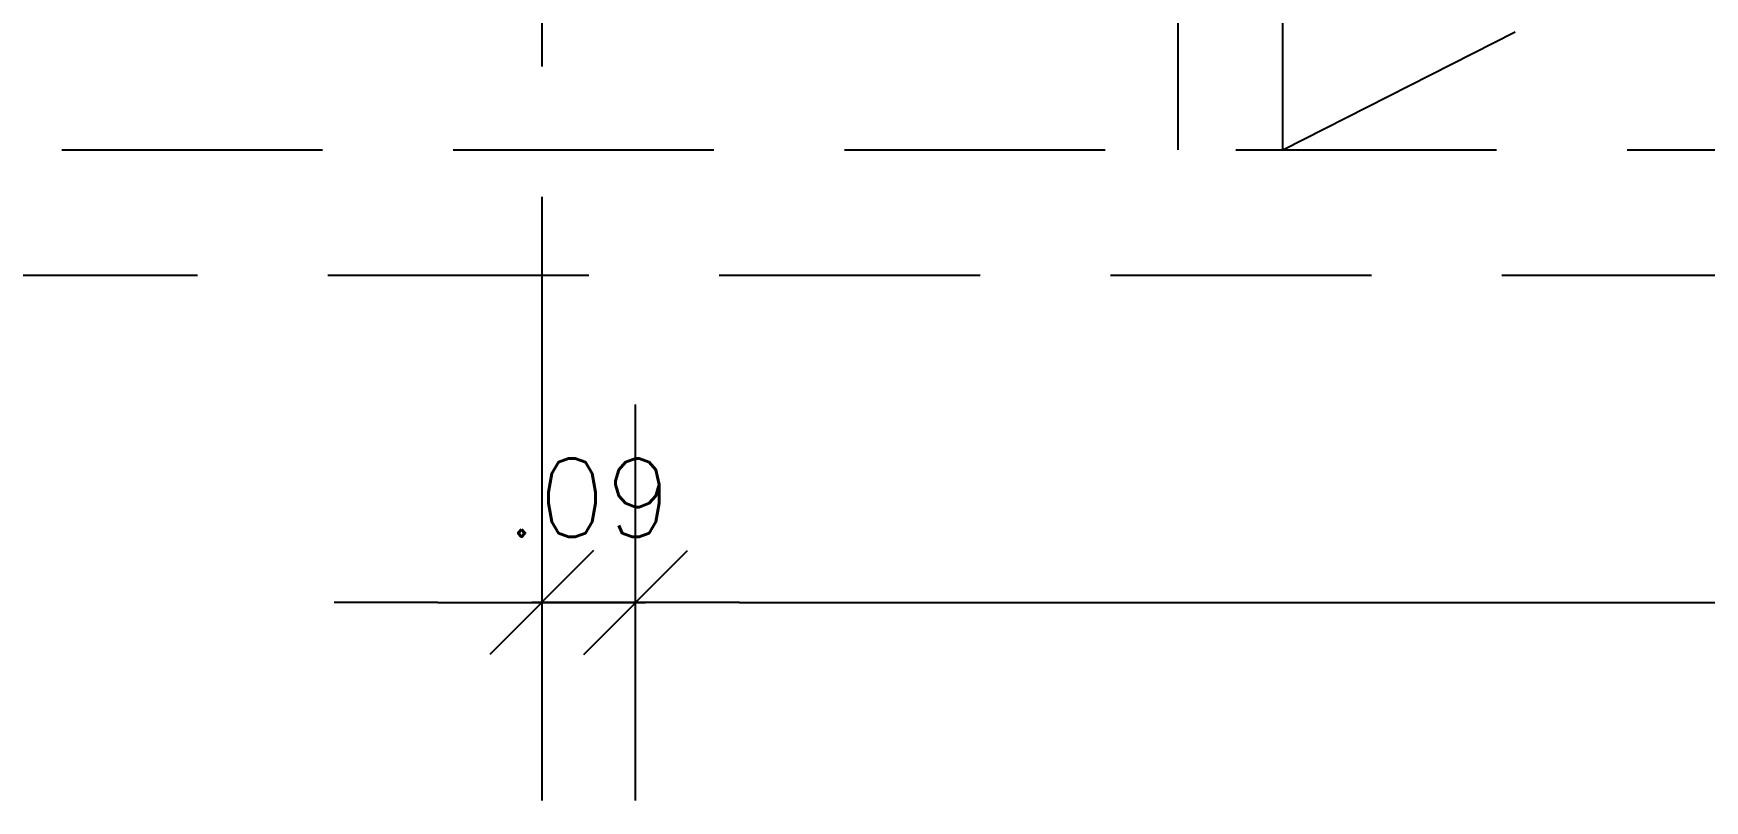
# Model space of a CAD drawing. Header units: millimetres. Extents: x 1658.6 to 1706.6, y -26.2 to 3.6.
# Drawn here: x 1663.737 to 1665.339, y -15.642 to -14.907 of the extents above; entities that cross this region are included whole.
import ezdxf

# ---------------------------------------------------------------- set-up
doc = ezdxf.new("R2010")
doc.units = ezdxf.units.MM
doc.linetypes.add('DASHED2', pattern=[0.375, 0.25, -0.125])
doc.linetypes.add('HIDDEN', pattern=[0.375, 0.25, -0.125])
doc.layers.add('COTA', color=11, linetype='Continuous')
doc.layers.add('PROJECAO', color=1, linetype='DASHED2')
doc.styles.add('ROMANS', font='romans.shx')
doc.dimstyles.new('Copy of TICK50', dxfattribs={"dimtxt": 0.075, "dimasz": 0.0995, "dimexe": 0.18, "dimexo": 0.0625, "dimgap": 0.063, "dimtad": 1, "dimrnd": 0.005, "dimzin": 4, "dimdsep": 46, "dimtxsty": 'ROMANS', "dimblk1": 'TICK', "dimblk2": 'TICK', "dimsah": 1, "dimcen": 0.09, "dimse1": 1, "dimse2": 1, "dimclrd": 256, "dimclrt": 2, "dimaunit": 1, "dimadec": 4, "dimazin": 0, "dimtfac": 1, "dimtix": 1, "dimtmove": 2, "dimatfit": 3, "dimldrblk": 'TICK', "dimfxl": 0.18, "dimtfillclr": 256, "dimtolj": 1, "dimtzin": 0, "dimlwd": -1, "dimarcsym": 0})

# ---------------------------------------------------------------- blocks, each defined once
blk = doc.blocks.new('TICK')
at = {"layer": 'COTA'}
for p, q in [((0, 1.907592907288972), (0, -1.907600000000002)), ((-1, 0), (1, 0))]:
    blk.add_line(p, q, dxfattribs=at)
at = {"layer": 'COTA', "color": 2}
blk.add_line((0.5, 0.5), (-0.5, -0.5), dxfattribs=at)
blk = doc.blocks.new('*D86')
at = {"layer": 'COTA'}
blk.add_line((1664.413947151719, -15.45237665051484), (1670.234947151719, -15.45237665051484), dxfattribs=at)
at = {"layer": 'Defpoints', "color": 0}
for p in [(1670.334447151719, -11.92545829628904), (1664.314447151719, -14.27045829628827), (1670.334447151719, -15.45237665051484)]:
    blk.add_point(p, dxfattribs=at)
at = {"layer": 'COTA', "xscale": 0.0995, "yscale": 0.0995, "zscale": 0.0995, "rotation": 180}
blk.add_blockref('TICK', (1664.314447151719, -15.45237665051484), dxfattribs=at)
at = {"layer": 'COTA', "xscale": 0.0995, "yscale": 0.0995, "zscale": 0.0995}
blk.add_blockref('TICK', (1670.334447151719, -15.45237665051484), dxfattribs=at)
at = {"layer": 'COTA', "color": 2, "insert": (1667.324447151719, -15.35187665051484), "char_height": 0.075, "attachment_point": 5, "style": 'ROMANS'}
blk.add_mtext('\\A1;6.02', dxfattribs=at)
blk = doc.blocks.new('*D85')
at = {"layer": 'COTA'}
for p, q in [((1664.124947151719, -15.45237665051484), (1664.025447151719, -15.45237665051484)), ((1664.224447151719, -15.45237665051484), (1664.314447151719, -15.45237665051484)), ((1664.413947151719, -15.45237665051484), (1664.513447151719, -15.45237665051484))]:
    blk.add_line(p, q, dxfattribs=at)
at = {"layer": 'Defpoints', "color": 0}
for p in [(1664.314447151719, -14.27045829628827), (1664.224447151719, -14.36045829628888), (1664.314447151719, -15.45237665051484)]:
    blk.add_point(p, dxfattribs=at)
at = {"layer": 'COTA', "xscale": 0.0995, "yscale": 0.0995, "zscale": 0.0995}
blk.add_blockref('TICK', (1664.224447151719, -15.45237665051484), dxfattribs=at)
at = {"layer": 'COTA', "xscale": 0.0995, "yscale": 0.0995, "zscale": 0.0995, "rotation": 180}
blk.add_blockref('TICK', (1664.314447151719, -15.45237665051484), dxfattribs=at)
at = {"layer": 'COTA', "color": 2, "insert": (1664.269447151719, -15.35187665051484), "char_height": 0.075, "attachment_point": 5, "style": 'ROMANS'}
blk.add_mtext('\\A1;.09', dxfattribs=at)

msp = doc.modelspace()

# ---------------------------------------------------------------- linework, layer by layer
at = {"layer": 'COTA', "linetype": 'HIDDEN'}
msp.add_line((1664.224447151719, -14.6884583672251), (1664.224447151719, -15.59057122717604), dxfattribs=at)
at = {"layer": 'PROJECAO'}
for p, q in [((1664.834447151719, -15.01845836722553), (1664.834447151719, -13.59845836722543)), ((1664.934447151719, -15.01845836722553), (1667.534447151719, -13.69845836722543)), ((1664.934447151719, -15.01845836722553), (1664.934447151719, -13.69845836722543)), ((1662.264447151717, -15.01845836722553), (1699.014447151719, -15.01845836722553)), ((1662.144447151717, -15.13845836722552), (1701.804447151721, -15.13845836722552))]:
    msp.add_line(p, q, dxfattribs=at)

# ---------------------------------------------------------------- dimensions: what is measured, and where the dimension line sits
at = {"layer": 'COTA'}
for base, p1, p2, picture, middle in [((1670.334447151719, -15.45237665051484), (1664.314447151719, -14.27045829628827), (1670.334447151719, -11.92545829628904), '*D86', (1667.324447151719, -15.35187665051484)), ((1664.314447151719, -15.45237665051484), (1664.224447151719, -14.36045829628888), (1664.314447151719, -14.27045829628827), '*D85', (1664.269447151719, -15.35187665051484))]:
    dim = msp.add_linear_dim(base=base, p1=p1, p2=p2, dimstyle='Copy of TICK50', dxfattribs=at)
    dim.commit()
    dim.dimension.update_dxf_attribs({"geometry": picture, "text_midpoint": middle})

doc.saveas('drawing.dxf')
